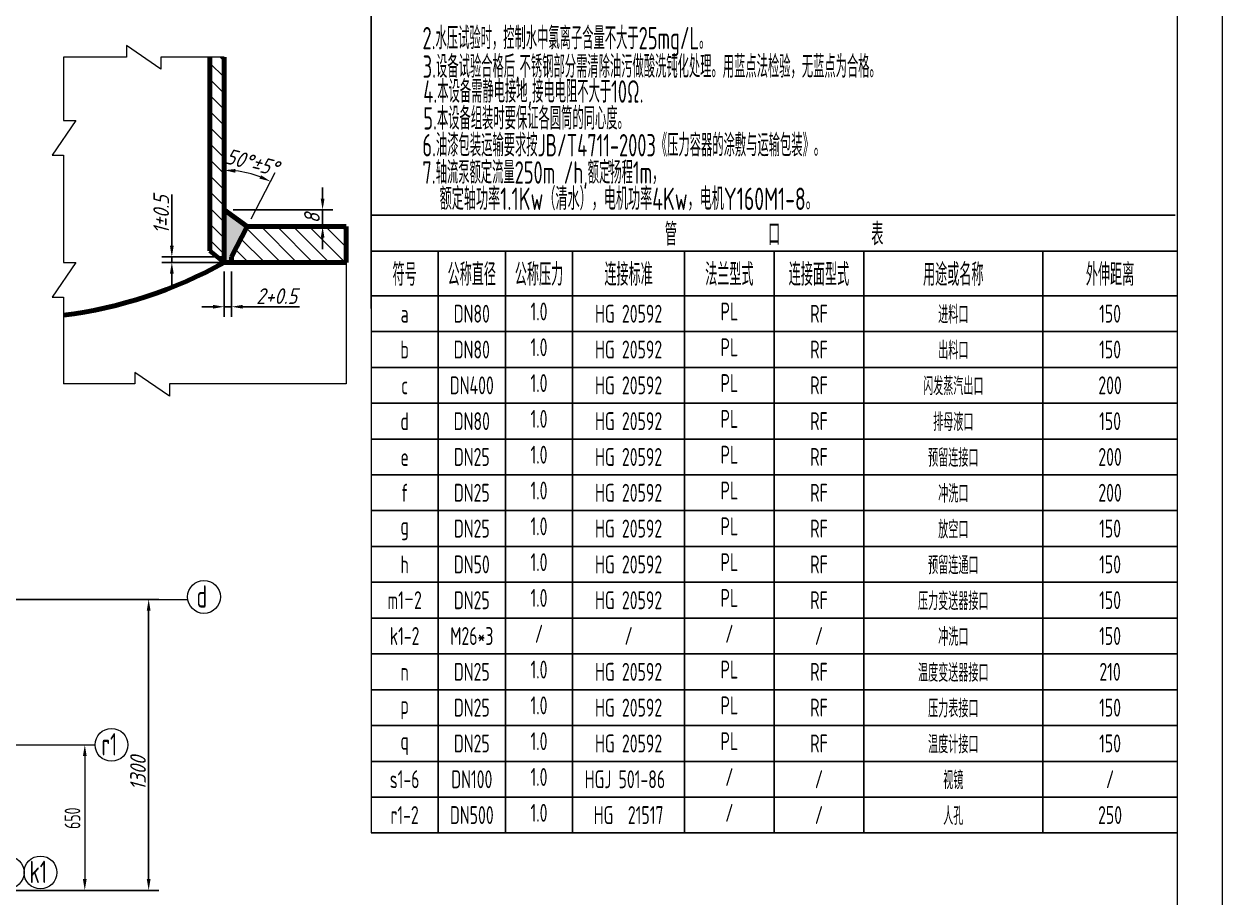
# Model space of a CAD drawing. Header units: millimetres. Extents: x -81840 to -69960, y -57447 to -40627.
# Drawn here: x -75309 to -69960, y -48061 to -44160 of the extents above; entities that cross this region are included whole.
import ezdxf
from ezdxf.enums import TextEntityAlignment as Align

# ---------------------------------------------------------------- set-up
doc = ezdxf.new("R2010")
doc.units = ezdxf.units.MM
doc.linetypes.add('ACAD_ISO02W100', pattern=[11, 8, -3])
for name, color, linetype, lineweight in [('标注', 7, 'Continuous', 18), ('粗实线', 4, 'Continuous', 70), ('细实线', 7, 'Continuous', 18), ('虚线', 2, 'ACAD_ISO02W100', 18)]:
    doc.layers.add(name, color=color, linetype=linetype, lineweight=lineweight)
doc.styles.add('GB', font='gbeitc.shx', dxfattribs={"bigfont": 'gbcbig.shx'})
doc.styles.add('HGCAD', font='gbenor.shx', dxfattribs={"width": 0.75, "bigfont": 'gbcbig.shx'})
doc.dimstyles.new('GB$0', dxfattribs={"dimscale": 20, "dimtxt": 3.5, "dimasz": 2.5, "dimexe": 2.25, "dimexo": 2, "dimtad": 1, "dimdec": 0, "dimtxsty": 'GB', "dimcen": 2.5, "dimadec": 0, "dimazin": 0, "dimtfac": 1, "dimtdec": 0, "dimtmove": 0, "dimatfit": 3, "dimfxl": 1.25, "dimarcsym": 0})
doc.dimstyles.new('GB$2', dxfattribs={"dimscale": 20, "dimtxt": 3.5, "dimasz": 2.5, "dimexe": 2.25, "dimexo": 2, "dimtad": 1, "dimdec": 0, "dimtxsty": 'GB', "dimcen": 2.5, "dimadec": 0, "dimazin": 0, "dimtfac": 1, "dimtdec": 0, "dimtmove": 0, "dimatfit": 3, "dimfxl": 1.25, "dimarcsym": 0})

# ---------------------------------------------------------------- blocks, each defined once
blk = doc.blocks.new('HGCAD#HGTFTK~A1Z~HGCAD图框')
at = {"layer": '细实线', "color": 7}
blk.add_lwpolyline([(10, -10), (-584, -10), (-584, 831), (10, 831)], close=True, dxfattribs=at)
at = {"layer": '细实线', "color": 2}
blk.add_lwpolyline([(0, 0), (-559, 0), (-559, 821), (0, 821)], close=True, dxfattribs=at)
blk = doc.blocks.new('HGCAD设计数据表-管口表-表头')
at = {"color": 7, "linetype": 'Continuous', "lineweight": -3}
for p, q in [((-180, 0), (-180, -18)), ((-180, -8), (0, -8)), ((-165, -8), (-165, -18)), ((-150, -8), (-150, -18)), ((-135, -8), (-135, -18)), ((-110, -8), (-110, -18)), ((-90, -8), (-90, -18)), ((-70, -8), (-70, -18)), ((-30, -8), (-30, -18)), ((-180, -18), (0, -18))]:
    blk.add_line(p, q, dxfattribs=at)
at = {"color": 7, "linetype": 'Continuous', "lineweight": -3, "style": 'HGCAD', "width": 0.75}
for s, p in [('管          口          表', (-90, -4)), ('符号', (-172.5, -13)), ('公称直径', (-157.5, -13)), ('公称压力', (-142.5, -13)), ('连接标准', (-122.5, -13)), ('法兰型式', (-100, -13)), ('连接面型式', (-80, -13)), ('用途或名称', (-50, -13)), ('外伸距离', (-15, -13))]:
    blk.add_text(s, height=5, dxfattribs=at).set_placement(p, align=Align.MIDDLE)
blk = doc.blocks.new('HGCAD设计数据表-管口表-内容')
at = {"color": 7, "linetype": 'Continuous', "lineweight": -3}
for p, q in [((-165, 0), (-165, -8)), ((-150, 0), (-150, -8)), ((-135, 0), (-135, -8)), ((-110, 0), (-110, -8)), ((-90, 0), (-90, -8)), ((-70, 0), (-70, -8)), ((-30, 0), (-30, -8)), ((-180, -8), (0, -8))]:
    blk.add_line(p, q, dxfattribs=at)
at = {"layer": '细实线', "color": 4}
blk.add_line((-180, 0), (-180, -8), dxfattribs=at)
at = {"color": 7, "linetype": 'Continuous', "lineweight": -3, "style": 'HGCAD', "width": 0.75, "flags": 8}
for tag, p in [('NO', (-172.5, -4)), ('PARTNO', (-157.5, -4)), ('PARTNAME', (-142.5, -3.5)), ('NUM', (-122.5, -4)), ('MATERIAL', (-100, -3.5)), ('ONE', (-80, -4)), ('ALL', (-50, -4)), ('NOTICE', (-15, -4))]:
    blk.add_attdef(tag, text='', height=4, dxfattribs=at).set_placement(p, align=Align.MIDDLE)
blk = doc.blocks.new('*D11')
at = {"layer": 'Defpoints', "color": 0, "ltscale": 20}
for p in [(-76103.3, -46731.4), (-76327.1, -48031.4), (-74752.6, -48031.4)]:
    blk.add_point(p, dxfattribs=at)
at = {"layer": '标注', "color": 0, "lineweight": -2, "ltscale": 20}
for p, q in [((-76063.3, -46731.4), (-74707.6, -46731.4)), ((-74752.6, -46781.4), (-74752.6, -47981.4)), ((-76287.1, -48031.4), (-74707.6, -48031.4))]:
    blk.add_line(p, q, dxfattribs=at)
at = {"layer": '标注', "color": 0, "ltscale": 20}
for points in [[(-74760.9, -46781.4), (-74744.2, -46781.4), (-74752.6, -46731.4)], [(-74760.9, -47981.4), (-74744.2, -47981.4), (-74752.6, -48031.4)]]:
    blk.add_solid(points, dxfattribs=at)
at = {"layer": '标注', "color": 0, "ltscale": 20, "insert": (-74800.1, -47508.2), "char_height": 70, "attachment_point": 5, "rotation": 90, "style": 'GB'}
blk.add_mtext('1300', dxfattribs=at)
blk = doc.blocks.new('*D38')
at = {"layer": 'Defpoints', "color": 0, "ltscale": 20}
for p in [(-76042, -47381.4), (-75555.5, -48031.4), (-75037.8, -48031.4)]:
    blk.add_point(p, dxfattribs=at)
at = {"layer": '标注', "color": 0, "ltscale": 20}
for p, q in [((-76022, -47381.4), (-75017.8, -47381.4)), ((-75037.8, -47431.4), (-75037.8, -47981.4)), ((-75535.5, -48031.4), (-75017.8, -48031.4))]:
    blk.add_line(p, q, dxfattribs=at)
for points in [[(-75046.1, -47431.4), (-75029.5, -47431.4), (-75037.8, -47381.4)], [(-75046.1, -47981.4), (-75029.5, -47981.4), (-75037.8, -48031.4)]]:
    blk.add_solid(points, dxfattribs=at)
at = {"layer": '标注', "color": 0, "ltscale": 20, "insert": (-75092.8, -47709.2), "char_height": 70, "attachment_point": 5, "rotation": 90, "style": 'HGCAD'}
blk.add_mtext('650', dxfattribs=at)
blk = doc.blocks.new('*D92')
at = {"layer": 'Defpoints', "color": 0}
for p in [(-74415.1, -44991.2), (-74312.7, -45066), (-73975.9, -45066)]:
    blk.add_point(p, dxfattribs=at)
at = {"layer": '标注', "color": 0, "lineweight": -2}
for p, q in [((-73975.9, -44941.2), (-73975.9, -44891.2)), ((-74375.1, -44991.2), (-73930.9, -44991.2)), ((-73975.9, -44991.2), (-73975.9, -45066)), ((-74272.7, -45066), (-73930.9, -45066)), ((-73975.9, -45116), (-73975.9, -45166))]:
    blk.add_line(p, q, dxfattribs=at)
at = {"layer": '标注', "color": 0}
for points in [[(-73984.2, -44941.2), (-73967.5, -44941.2), (-73975.9, -44991.2)], [(-73984.2, -45116), (-73967.5, -45116), (-73975.9, -45066)]]:
    blk.add_solid(points, dxfattribs=at)
at = {"layer": '标注', "color": 0, "insert": (-74023.4, -45028.6), "char_height": 70, "attachment_point": 5, "rotation": 90, "style": 'GB'}
blk.add_mtext('8', dxfattribs=at)
blk = doc.blocks.new('*D93')
at = {"layer": 'Defpoints', "color": 0}
for p in [(-74415.1, -45226), (-74382.3, -45226), (-74382.3, -45424)]:
    blk.add_point(p, dxfattribs=at)
at = {"layer": '标注', "color": 0, "lineweight": -2}
for p, q in [((-74415.1, -45266), (-74415.1, -45469)), ((-74382.3, -45266), (-74382.3, -45469)), ((-74465.1, -45424), (-74515.1, -45424)), ((-74415.1, -45424), (-74382.3, -45424)), ((-74332.3, -45424), (-74079.4, -45424))]:
    blk.add_line(p, q, dxfattribs=at)
at = {"layer": '标注', "color": 0}
for points in [[(-74465.1, -45415.7), (-74465.1, -45432.3), (-74415.1, -45424)], [(-74332.3, -45415.7), (-74332.3, -45432.3), (-74382.3, -45424)]]:
    blk.add_solid(points, dxfattribs=at)
at = {"layer": '标注', "color": 0, "insert": (-74180.9, -45376.5), "char_height": 70, "attachment_point": 5, "style": 'GB'}
blk.add_mtext('2+0.5', dxfattribs=at)
blk = doc.blocks.new('*D94')
at = {"layer": 'Defpoints', "color": 0}
for p in [(-74649.1, -45201.3), (-74382.3, -45201.3), (-74382.3, -45226)]:
    blk.add_point(p, dxfattribs=at)
at = {"layer": '标注', "color": 0, "lineweight": -2}
for p, q in [((-74649.1, -45151.3), (-74649.1, -44923.2)), ((-74422.3, -45201.3), (-74694.1, -45201.3)), ((-74649.1, -45226), (-74649.1, -45201.3)), ((-74422.3, -45226), (-74694.1, -45226)), ((-74649.1, -45276), (-74649.1, -45326))]:
    blk.add_line(p, q, dxfattribs=at)
at = {"layer": '标注', "color": 0}
for points in [[(-74657.4, -45151.3), (-74640.8, -45151.3), (-74649.1, -45201.3)], [(-74657.4, -45276), (-74640.8, -45276), (-74649.1, -45226)]]:
    blk.add_solid(points, dxfattribs=at)
at = {"layer": '标注', "color": 0, "insert": (-74696.6, -45012.2), "char_height": 70, "attachment_point": 5, "rotation": 90, "style": 'GB'}
blk.add_mtext('1%%p0.5', dxfattribs=at)
blk = doc.blocks.new('*D95')
at = {"layer": 'Defpoints', "color": 0}
for p in [(-74415.1, -44309), (-74343.9, -44819.8), (-74312.7, -45066), (-74382.3, -45201.3), (-74415.1, -45226)]:
    blk.add_point(p, dxfattribs=at)
at = {"layer": '标注', "color": 0}
blk.add_line((-74294.4, -45030.5), (-74188.1, -44824.1), dxfattribs=at)
blk.add_arc((-74415.1, -45264.9), 450.8, 69.1199, 83.6415, dxfattribs=at)
for points in [[(-74365.6, -44825.2), (-74364.7, -44808.6), (-74415.1, -44814.1)], [(-74251, -44836.1), (-74257.8, -44851.3), (-74208.7, -44864.1)]]:
    blk.add_solid(points, dxfattribs=at)
at = {"layer": '标注', "color": 0, "insert": (-74291.3, -44778.2), "char_height": 70, "attachment_point": 5, "rotation": 345.7297, "style": 'GB'}
blk.add_mtext('50%%d%%p5%%D', dxfattribs=at)

msp = doc.modelspace()

# ---------------------------------------------------------------- hatches: boundary and pattern name
at = {"layer": '标注'}
h = msp.add_hatch(dxfattribs=at)
h.set_pattern_fill('ANSI31', color=256, scale=16, angle=90, style=0)
h.set_pattern_definition([(135, (-71521.283, -40108.607), (-35.92102, -35.92102), [])])
h.paths.add_polyline_path([(-73871.06, -45066.03), (-74312.7, -45066.03), (-74382.33, -45201.29), (-74382.33, -45226.03), (-73871.06, -45226.03)])
h.paths.add_polyline_path([(-74415.06, -44309.04), (-74479.06, -44309.04), (-74479.06, -45173.62), (-74415.06, -45226.03)])
msp.add_hatch(color=256, dxfattribs=at).paths.add_polyline_path([(-74312.7, -45066.03), (-74415.06, -44991.21), (-74415.06, -45226.03), (-74382.33, -45226.03), (-74382.33, -45201.29)])

# ---------------------------------------------------------------- linework, layer by layer
for p, q in [((-74697.72, -44363.17), (-74852.27, -44257.36)), ((-74852.27, -44257.36), (-74852.27, -44309.04)), ((-74852.27, -44309.04), (-75132.5, -44309.04)), ((-75132.5, -44309.04), (-75132.5, -44591.7)), ((-74415.06, -44309.04), (-74697.72, -44309.04)), ((-74697.72, -44309.04), (-74697.72, -44363.17)), ((-75078.37, -44591.7), (-75184.18, -44746.25)), ((-75132.5, -44591.7), (-75078.37, -44591.7)), ((-75184.18, -44746.25), (-75132.5, -44746.25)), ((-75132.5, -44746.25), (-75132.5, -45026.47)), ((-75132.5, -45026.47), (-75132.5, -45226.62)), ((-75078.37, -45226.62), (-75184.18, -45381.16)), ((-75132.5, -45226.62), (-75078.37, -45226.62)), ((-73871.06, -45226.03), (-73871.06, -45769.06)), ((-75184.18, -45381.16), (-75132.5, -45381.16)), ((-75132.5, -45381.16), (-75132.5, -45769.06)), ((-74659.17, -45823.19), (-74813.71, -45717.38)), ((-74813.71, -45717.38), (-74813.71, -45769.06)), ((-74813.71, -45769.06), (-75132.5, -45769.06)), ((-74189.81, -45769.06), (-74659.17, -45769.06)), ((-74659.17, -45769.06), (-74659.17, -45823.19)), ((-73871.06, -45769.06), (-74189.81, -45769.06))]:
    msp.add_line(p, q, dxfattribs=at)
at = {"layer": '标注', "ltscale": 20}
for p, q in [((-75254.05, -46731.43), (-74578.21, -46731.43)), ((-75017.82, -47381.43), (-74991.92, -47381.43))]:
    msp.add_line(p, q, dxfattribs=at)
for centre in [(-74505.64, -46720.53), (-74918.53, -47381.43), (-75382.62, -47951.43), (-75235.84, -47951.43)]:
    msp.add_circle(centre, 73.39, dxfattribs=at)
at = {"layer": '粗实线', "lineweight": -3}
for p, q in [((-73759.58, -44026.53), (-73759.58, -45431.53)), ((-73759.58, -45015.04), (-70169.58, -45015.04))]:
    msp.add_line(p, q, dxfattribs=at)
at = {"layer": '粗实线'}
for p, q in [((-74479.06, -44309.04), (-74479.06, -45173.62)), ((-74415.06, -44309.04), (-74415.06, -45226.03)), ((-74312.7, -45066.03), (-74415.06, -44991.21)), ((-74382.33, -45201.29), (-74312.7, -45066.03)), ((-74312.7, -45066.03), (-73871.06, -45066.03)), ((-73871.06, -45066.03), (-73871.06, -45226.03)), ((-74479.06, -45173.62), (-74415.06, -45226.03)), ((-74382.33, -45201.29), (-74382.33, -45226.03)), ((-74415.06, -45226.03), (-73871.06, -45226.03))]:
    msp.add_line(p, q, dxfattribs=at)
msp.add_arc((-75388.44, -43476.28), 2002.28, 277.34397, 299.08692, dxfattribs=at)

# ---------------------------------------------------------------- block references
at = {"layer": '标注', "ltscale": 12, "xscale": 20, "yscale": 20, "zscale": 19.99999999999968}
msp.add_blockref('HGCAD设计数据表-管口表-表头', (-70159.58, -45015.04), dxfattribs=at)
at = {"layer": '标注', "ltscale": 12}
ref = msp.add_blockref('HGCAD设计数据表-管口表-内容', (-70159.58, -45375.04), dxfattribs=dict(at, xscale=20, yscale=20, zscale=19.99999999999968))
ref.add_attrib('ALL', '进料口', dxfattribs={"layer": '0', "color": 7, "linetype": 'Continuous', "lineweight": 0, "height": 80, "style": 'HGCAD', "width": 0.75, "flags": 8}).set_placement((-71159.58, -45455.04), align=Align.MIDDLE)
ref.add_attrib('ONE', 'RF', dxfattribs={"layer": '0', "color": 7, "linetype": 'Continuous', "lineweight": 0, "height": 80, "style": 'HGCAD', "width": 0.75, "flags": 8}).set_placement((-71759.58, -45455.04), align=Align.MIDDLE)
ref.add_attrib('MATERIAL', 'PL', dxfattribs={"layer": '0', "color": 7, "linetype": 'Continuous', "lineweight": 0, "height": 80, "style": 'HGCAD', "width": 0.75, "flags": 8}).set_placement((-72159.58, -45445.04), align=Align.MIDDLE)
ref.add_attrib('NUM', 'HG 20592', dxfattribs={"layer": '0', "color": 7, "linetype": 'Continuous', "lineweight": 0, "height": 80, "style": 'HGCAD', "width": 0.75, "flags": 8}).set_placement((-72609.58, -45455.04), align=Align.MIDDLE)
ref.add_attrib('PARTNAME', '1.0', dxfattribs={"layer": '0', "color": 7, "linetype": 'Continuous', "lineweight": 0, "height": 80, "style": 'HGCAD', "width": 0.75, "flags": 8}).set_placement((-73009.58, -45445.04), align=Align.MIDDLE)
ref.add_attrib('PARTNO', 'DN80', dxfattribs={"layer": '0', "color": 7, "linetype": 'Continuous', "lineweight": 0, "height": 80, "style": 'HGCAD', "width": 0.75, "flags": 8}).set_placement((-73309.58, -45455.04), align=Align.MIDDLE)
ref.add_attrib('NO', 'a', dxfattribs={"layer": '0', "color": 7, "linetype": 'Continuous', "lineweight": 0, "height": 80, "style": 'HGCAD', "width": 0.75, "flags": 8}).set_placement((-73609.58, -45455.04), align=Align.MIDDLE)
ref.add_attrib('NOTICE', '150', dxfattribs={"layer": '0', "color": 7, "linetype": 'Continuous', "lineweight": 0, "height": 80, "style": 'HGCAD', "width": 0.75, "flags": 8}).set_placement((-70459.58, -45455.04), align=Align.MIDDLE)
ref = msp.add_blockref('HGCAD设计数据表-管口表-内容', (-70159.58, -45535.04), dxfattribs=dict(at, xscale=20, yscale=20, zscale=19.99999999999968))
ref.add_attrib('ALL', '出料口', dxfattribs={"layer": '0', "color": 7, "linetype": 'Continuous', "lineweight": 0, "height": 80, "style": 'HGCAD', "width": 0.75, "flags": 8}).set_placement((-71159.58, -45615.04), align=Align.MIDDLE)
ref.add_attrib('ONE', 'RF', dxfattribs={"layer": '0', "color": 7, "linetype": 'Continuous', "lineweight": 0, "height": 80, "style": 'HGCAD', "width": 0.75, "flags": 8}).set_placement((-71759.58, -45615.04), align=Align.MIDDLE)
ref.add_attrib('MATERIAL', 'PL', dxfattribs={"layer": '0', "color": 7, "linetype": 'Continuous', "lineweight": 0, "height": 80, "style": 'HGCAD', "width": 0.75, "flags": 8}).set_placement((-72159.58, -45605.04), align=Align.MIDDLE)
ref.add_attrib('NUM', 'HG 20592', dxfattribs={"layer": '0', "color": 7, "linetype": 'Continuous', "lineweight": 0, "height": 80, "style": 'HGCAD', "width": 0.75, "flags": 8}).set_placement((-72609.58, -45615.04), align=Align.MIDDLE)
ref.add_attrib('PARTNAME', '1.0', dxfattribs={"layer": '0', "color": 7, "linetype": 'Continuous', "lineweight": 0, "height": 80, "style": 'HGCAD', "width": 0.75, "flags": 8}).set_placement((-73009.58, -45605.04), align=Align.MIDDLE)
ref.add_attrib('PARTNO', 'DN80', dxfattribs={"layer": '0', "color": 7, "linetype": 'Continuous', "lineweight": 0, "height": 80, "style": 'HGCAD', "width": 0.75, "flags": 8}).set_placement((-73309.58, -45615.04), align=Align.MIDDLE)
ref.add_attrib('NO', 'b', dxfattribs={"layer": '0', "color": 7, "linetype": 'Continuous', "lineweight": 0, "height": 80, "style": 'HGCAD', "width": 0.75, "flags": 8}).set_placement((-73609.58, -45615.04), align=Align.MIDDLE)
ref.add_attrib('NOTICE', '150', dxfattribs={"layer": '0', "color": 7, "linetype": 'Continuous', "lineweight": 0, "height": 80, "style": 'HGCAD', "width": 0.75, "flags": 8}).set_placement((-70459.58, -45615.04), align=Align.MIDDLE)
ref = msp.add_blockref('HGCAD设计数据表-管口表-内容', (-70159.58, -45695.04), dxfattribs=dict(at, xscale=20, yscale=20, zscale=19.99999999999968))
ref.add_attrib('ALL', '闪发蒸汽出口', dxfattribs={"layer": '0', "color": 7, "linetype": 'Continuous', "lineweight": 0, "height": 80, "style": 'HGCAD', "width": 0.75, "flags": 8}).set_placement((-71159.58, -45775.04), align=Align.MIDDLE)
ref.add_attrib('ONE', 'RF', dxfattribs={"layer": '0', "color": 7, "linetype": 'Continuous', "lineweight": 0, "height": 80, "style": 'HGCAD', "width": 0.75, "flags": 8}).set_placement((-71759.58, -45775.04), align=Align.MIDDLE)
ref.add_attrib('MATERIAL', 'PL', dxfattribs={"layer": '0', "color": 7, "linetype": 'Continuous', "lineweight": 0, "height": 80, "style": 'HGCAD', "width": 0.75, "flags": 8}).set_placement((-72159.58, -45765.04), align=Align.MIDDLE)
ref.add_attrib('NUM', 'HG 20592', dxfattribs={"layer": '0', "color": 7, "linetype": 'Continuous', "lineweight": 0, "height": 80, "style": 'HGCAD', "width": 0.75, "flags": 8}).set_placement((-72609.58, -45775.04), align=Align.MIDDLE)
ref.add_attrib('PARTNAME', '1.0', dxfattribs={"layer": '0', "color": 7, "linetype": 'Continuous', "lineweight": 0, "height": 80, "style": 'HGCAD', "width": 0.75, "flags": 8}).set_placement((-73009.58, -45765.04), align=Align.MIDDLE)
ref.add_attrib('PARTNO', 'DN400', dxfattribs={"layer": '0', "color": 7, "linetype": 'Continuous', "lineweight": 0, "height": 80, "style": 'HGCAD', "width": 0.75, "flags": 8}).set_placement((-73309.58, -45775.04), align=Align.MIDDLE)
ref.add_attrib('NO', 'c', dxfattribs={"layer": '0', "color": 7, "linetype": 'Continuous', "lineweight": 0, "height": 80, "style": 'HGCAD', "width": 0.75, "flags": 8}).set_placement((-73609.58, -45775.04), align=Align.MIDDLE)
ref.add_attrib('NOTICE', '200', dxfattribs={"layer": '0', "color": 7, "linetype": 'Continuous', "lineweight": 0, "height": 80, "style": 'HGCAD', "width": 0.75, "flags": 8}).set_placement((-70459.58, -45775.04), align=Align.MIDDLE)
ref = msp.add_blockref('HGCAD设计数据表-管口表-内容', (-70159.58, -45855.04), dxfattribs=dict(at, xscale=20, yscale=20, zscale=19.99999999999968))
ref.add_attrib('ALL', '排母液口', dxfattribs={"layer": '0', "color": 7, "linetype": 'Continuous', "lineweight": 0, "height": 80, "style": 'HGCAD', "width": 0.75, "flags": 8}).set_placement((-71159.58, -45935.04), align=Align.MIDDLE)
ref.add_attrib('ONE', 'RF', dxfattribs={"layer": '0', "color": 7, "linetype": 'Continuous', "lineweight": 0, "height": 80, "style": 'HGCAD', "width": 0.75, "flags": 8}).set_placement((-71759.58, -45935.04), align=Align.MIDDLE)
ref.add_attrib('MATERIAL', 'PL', dxfattribs={"layer": '0', "color": 7, "linetype": 'Continuous', "lineweight": 0, "height": 80, "style": 'HGCAD', "width": 0.75, "flags": 8}).set_placement((-72159.58, -45925.04), align=Align.MIDDLE)
ref.add_attrib('NUM', 'HG 20592', dxfattribs={"layer": '0', "color": 7, "linetype": 'Continuous', "lineweight": 0, "height": 80, "style": 'HGCAD', "width": 0.75, "flags": 8}).set_placement((-72609.58, -45935.04), align=Align.MIDDLE)
ref.add_attrib('PARTNAME', '1.0', dxfattribs={"layer": '0', "color": 7, "linetype": 'Continuous', "lineweight": 0, "height": 80, "style": 'HGCAD', "width": 0.75, "flags": 8}).set_placement((-73009.58, -45925.04), align=Align.MIDDLE)
ref.add_attrib('PARTNO', 'DN80', dxfattribs={"layer": '0', "color": 7, "linetype": 'Continuous', "lineweight": 0, "height": 80, "style": 'HGCAD', "width": 0.75, "flags": 8}).set_placement((-73309.58, -45935.04), align=Align.MIDDLE)
ref.add_attrib('NO', 'd', dxfattribs={"layer": '0', "color": 7, "linetype": 'Continuous', "lineweight": 0, "height": 80, "style": 'HGCAD', "width": 0.75, "flags": 8}).set_placement((-73609.58, -45935.04), align=Align.MIDDLE)
ref.add_attrib('NOTICE', '150', dxfattribs={"layer": '0', "color": 7, "linetype": 'Continuous', "lineweight": 0, "height": 80, "style": 'HGCAD', "width": 0.75, "flags": 8}).set_placement((-70459.58, -45935.04), align=Align.MIDDLE)
ref = msp.add_blockref('HGCAD设计数据表-管口表-内容', (-70159.58, -46015.04), dxfattribs=dict(at, xscale=20, yscale=20, zscale=19.99999999999968))
ref.add_attrib('ALL', '预留连接口', dxfattribs={"layer": '0', "color": 7, "linetype": 'Continuous', "lineweight": 0, "height": 80, "style": 'HGCAD', "width": 0.75, "flags": 8}).set_placement((-71159.58, -46095.04), align=Align.MIDDLE)
ref.add_attrib('ONE', 'RF', dxfattribs={"layer": '0', "color": 7, "linetype": 'Continuous', "lineweight": 0, "height": 80, "style": 'HGCAD', "width": 0.75, "flags": 8}).set_placement((-71759.58, -46095.04), align=Align.MIDDLE)
ref.add_attrib('MATERIAL', 'PL', dxfattribs={"layer": '0', "color": 7, "linetype": 'Continuous', "lineweight": 0, "height": 80, "style": 'HGCAD', "width": 0.75, "flags": 8}).set_placement((-72159.58, -46085.04), align=Align.MIDDLE)
ref.add_attrib('NUM', 'HG 20592', dxfattribs={"layer": '0', "color": 7, "linetype": 'Continuous', "lineweight": 0, "height": 80, "style": 'HGCAD', "width": 0.75, "flags": 8}).set_placement((-72609.58, -46095.04), align=Align.MIDDLE)
ref.add_attrib('PARTNAME', '1.0', dxfattribs={"layer": '0', "color": 7, "linetype": 'Continuous', "lineweight": 0, "height": 80, "style": 'HGCAD', "width": 0.75, "flags": 8}).set_placement((-73009.58, -46085.04), align=Align.MIDDLE)
ref.add_attrib('PARTNO', 'DN25', dxfattribs={"layer": '0', "color": 7, "linetype": 'Continuous', "lineweight": 0, "height": 80, "style": 'HGCAD', "width": 0.75, "flags": 8}).set_placement((-73309.58, -46095.04), align=Align.MIDDLE)
ref.add_attrib('NO', 'e', dxfattribs={"layer": '0', "color": 7, "linetype": 'Continuous', "lineweight": 0, "height": 80, "style": 'HGCAD', "width": 0.75, "flags": 8}).set_placement((-73609.58, -46095.04), align=Align.MIDDLE)
ref.add_attrib('NOTICE', '200', dxfattribs={"layer": '0', "color": 7, "linetype": 'Continuous', "lineweight": 0, "height": 80, "style": 'HGCAD', "width": 0.75, "flags": 8}).set_placement((-70459.58, -46095.04), align=Align.MIDDLE)
ref = msp.add_blockref('HGCAD设计数据表-管口表-内容', (-70159.58, -46175.04), dxfattribs=dict(at, xscale=20, yscale=20, zscale=19.99999999999968))
ref.add_attrib('ALL', '冲洗口', dxfattribs={"layer": '0', "color": 7, "linetype": 'Continuous', "lineweight": 0, "height": 80, "style": 'HGCAD', "width": 0.75, "flags": 8}).set_placement((-71159.58, -46255.04), align=Align.MIDDLE)
ref.add_attrib('ONE', 'RF', dxfattribs={"layer": '0', "color": 7, "linetype": 'Continuous', "lineweight": 0, "height": 80, "style": 'HGCAD', "width": 0.75, "flags": 8}).set_placement((-71759.58, -46255.04), align=Align.MIDDLE)
ref.add_attrib('MATERIAL', 'PL', dxfattribs={"layer": '0', "color": 7, "linetype": 'Continuous', "lineweight": 0, "height": 80, "style": 'HGCAD', "width": 0.75, "flags": 8}).set_placement((-72159.58, -46245.04), align=Align.MIDDLE)
ref.add_attrib('NUM', 'HG 20592', dxfattribs={"layer": '0', "color": 7, "linetype": 'Continuous', "lineweight": 0, "height": 80, "style": 'HGCAD', "width": 0.75, "flags": 8}).set_placement((-72609.58, -46255.04), align=Align.MIDDLE)
ref.add_attrib('PARTNAME', '1.0', dxfattribs={"layer": '0', "color": 7, "linetype": 'Continuous', "lineweight": 0, "height": 80, "style": 'HGCAD', "width": 0.75, "flags": 8}).set_placement((-73009.58, -46245.04), align=Align.MIDDLE)
ref.add_attrib('PARTNO', 'DN25', dxfattribs={"layer": '0', "color": 7, "linetype": 'Continuous', "lineweight": 0, "height": 80, "style": 'HGCAD', "width": 0.75, "flags": 8}).set_placement((-73309.58, -46255.04), align=Align.MIDDLE)
ref.add_attrib('NO', 'f', dxfattribs={"layer": '0', "color": 7, "linetype": 'Continuous', "lineweight": 0, "height": 80, "style": 'HGCAD', "width": 0.75, "flags": 8}).set_placement((-73609.58, -46255.04), align=Align.MIDDLE)
ref.add_attrib('NOTICE', '200', dxfattribs={"layer": '0', "color": 7, "linetype": 'Continuous', "lineweight": 0, "height": 80, "style": 'HGCAD', "width": 0.75, "flags": 8}).set_placement((-70459.58, -46255.04), align=Align.MIDDLE)
ref = msp.add_blockref('HGCAD设计数据表-管口表-内容', (-70159.58, -46335.04), dxfattribs=dict(at, xscale=20, yscale=20, zscale=19.99999999999968))
ref.add_attrib('ALL', '放空口', dxfattribs={"layer": '0', "color": 7, "linetype": 'Continuous', "lineweight": 0, "height": 80, "style": 'HGCAD', "width": 0.75, "flags": 8}).set_placement((-71159.58, -46415.04), align=Align.MIDDLE)
ref.add_attrib('ONE', 'RF', dxfattribs={"layer": '0', "color": 7, "linetype": 'Continuous', "lineweight": 0, "height": 80, "style": 'HGCAD', "width": 0.75, "flags": 8}).set_placement((-71759.58, -46415.04), align=Align.MIDDLE)
ref.add_attrib('MATERIAL', 'PL', dxfattribs={"layer": '0', "color": 7, "linetype": 'Continuous', "lineweight": 0, "height": 80, "style": 'HGCAD', "width": 0.75, "flags": 8}).set_placement((-72159.58, -46405.04), align=Align.MIDDLE)
ref.add_attrib('NUM', 'HG 20592', dxfattribs={"layer": '0', "color": 7, "linetype": 'Continuous', "lineweight": 0, "height": 80, "style": 'HGCAD', "width": 0.75, "flags": 8}).set_placement((-72609.58, -46415.04), align=Align.MIDDLE)
ref.add_attrib('PARTNAME', '1.0', dxfattribs={"layer": '0', "color": 7, "linetype": 'Continuous', "lineweight": 0, "height": 80, "style": 'HGCAD', "width": 0.75, "flags": 8}).set_placement((-73009.58, -46405.04), align=Align.MIDDLE)
ref.add_attrib('PARTNO', 'DN25', dxfattribs={"layer": '0', "color": 7, "linetype": 'Continuous', "lineweight": 0, "height": 80, "style": 'HGCAD', "width": 0.75, "flags": 8}).set_placement((-73309.58, -46415.04), align=Align.MIDDLE)
ref.add_attrib('NO', 'g', dxfattribs={"layer": '0', "color": 7, "linetype": 'Continuous', "lineweight": 0, "height": 80, "style": 'HGCAD', "width": 0.75, "flags": 8}).set_placement((-73609.58, -46415.04), align=Align.MIDDLE)
ref.add_attrib('NOTICE', '150', dxfattribs={"layer": '0', "color": 7, "linetype": 'Continuous', "lineweight": 0, "height": 80, "style": 'HGCAD', "width": 0.75, "flags": 8}).set_placement((-70459.58, -46415.04), align=Align.MIDDLE)
ref = msp.add_blockref('HGCAD设计数据表-管口表-内容', (-70159.58, -46495.04), dxfattribs=dict(at, xscale=20, yscale=20, zscale=19.99999999999968))
ref.add_attrib('ALL', '预留连通口', dxfattribs={"layer": '0', "color": 7, "linetype": 'Continuous', "lineweight": 0, "height": 80, "style": 'HGCAD', "width": 0.75, "flags": 8}).set_placement((-71159.58, -46575.04), align=Align.MIDDLE)
ref.add_attrib('ONE', 'RF', dxfattribs={"layer": '0', "color": 7, "linetype": 'Continuous', "lineweight": 0, "height": 80, "style": 'HGCAD', "width": 0.75, "flags": 8}).set_placement((-71759.58, -46575.04), align=Align.MIDDLE)
ref.add_attrib('MATERIAL', 'PL', dxfattribs={"layer": '0', "color": 7, "linetype": 'Continuous', "lineweight": 0, "height": 80, "style": 'HGCAD', "width": 0.75, "flags": 8}).set_placement((-72159.58, -46565.04), align=Align.MIDDLE)
ref.add_attrib('NUM', 'HG 20592', dxfattribs={"layer": '0', "color": 7, "linetype": 'Continuous', "lineweight": 0, "height": 80, "style": 'HGCAD', "width": 0.75, "flags": 8}).set_placement((-72609.58, -46575.04), align=Align.MIDDLE)
ref.add_attrib('PARTNAME', '1.0', dxfattribs={"layer": '0', "color": 7, "linetype": 'Continuous', "lineweight": 0, "height": 80, "style": 'HGCAD', "width": 0.75, "flags": 8}).set_placement((-73009.58, -46565.04), align=Align.MIDDLE)
ref.add_attrib('PARTNO', 'DN50', dxfattribs={"layer": '0', "color": 7, "linetype": 'Continuous', "lineweight": 0, "height": 80, "style": 'HGCAD', "width": 0.75, "flags": 8}).set_placement((-73309.58, -46575.04), align=Align.MIDDLE)
ref.add_attrib('NO', 'h', dxfattribs={"layer": '0', "color": 7, "linetype": 'Continuous', "lineweight": 0, "height": 80, "style": 'HGCAD', "width": 0.75, "flags": 8}).set_placement((-73609.58, -46575.04), align=Align.MIDDLE)
ref.add_attrib('NOTICE', '150', dxfattribs={"layer": '0', "color": 7, "linetype": 'Continuous', "lineweight": 0, "height": 80, "style": 'HGCAD', "width": 0.75, "flags": 8}).set_placement((-70459.58, -46575.04), align=Align.MIDDLE)
ref = msp.add_blockref('HGCAD设计数据表-管口表-内容', (-70159.58, -46655.04), dxfattribs=dict(at, xscale=20, yscale=20, zscale=19.99999999999968))
ref.add_attrib('ALL', '压力变送器接口', dxfattribs={"layer": '0', "color": 7, "linetype": 'Continuous', "lineweight": 0, "height": 80, "style": 'HGCAD', "width": 0.75, "flags": 8}).set_placement((-71159.58, -46735.04), align=Align.MIDDLE)
ref.add_attrib('ONE', 'RF', dxfattribs={"layer": '0', "color": 7, "linetype": 'Continuous', "lineweight": 0, "height": 80, "style": 'HGCAD', "width": 0.75, "flags": 8}).set_placement((-71759.58, -46735.04), align=Align.MIDDLE)
ref.add_attrib('MATERIAL', 'PL', dxfattribs={"layer": '0', "color": 7, "linetype": 'Continuous', "lineweight": 0, "height": 80, "style": 'HGCAD', "width": 0.75, "flags": 8}).set_placement((-72159.58, -46725.04), align=Align.MIDDLE)
ref.add_attrib('NUM', 'HG 20592', dxfattribs={"layer": '0', "color": 7, "linetype": 'Continuous', "lineweight": 0, "height": 80, "style": 'HGCAD', "width": 0.75, "flags": 8}).set_placement((-72609.58, -46735.04), align=Align.MIDDLE)
ref.add_attrib('PARTNAME', '1.0', dxfattribs={"layer": '0', "color": 7, "linetype": 'Continuous', "lineweight": 0, "height": 80, "style": 'HGCAD', "width": 0.75, "flags": 8}).set_placement((-73009.58, -46725.04), align=Align.MIDDLE)
ref.add_attrib('PARTNO', 'DN25', dxfattribs={"layer": '0', "color": 7, "linetype": 'Continuous', "lineweight": 0, "height": 80, "style": 'HGCAD', "width": 0.75, "flags": 8}).set_placement((-73309.58, -46735.04), align=Align.MIDDLE)
ref.add_attrib('NO', 'm1－2', dxfattribs={"layer": '0', "color": 7, "linetype": 'Continuous', "lineweight": 0, "height": 80, "style": 'HGCAD', "width": 0.75, "flags": 8}).set_placement((-73609.58, -46735.04), align=Align.MIDDLE)
ref.add_attrib('NOTICE', '150', dxfattribs={"layer": '0', "color": 7, "linetype": 'Continuous', "lineweight": 0, "height": 80, "style": 'HGCAD', "width": 0.75, "flags": 8}).set_placement((-70459.58, -46735.04), align=Align.MIDDLE)
ref = msp.add_blockref('HGCAD设计数据表-管口表-内容', (-70159.58, -46815.04), dxfattribs=dict(at, xscale=20, yscale=20, zscale=19.99999999999968))
ref.add_attrib('ALL', '冲洗口', dxfattribs={"layer": '0', "color": 7, "linetype": 'Continuous', "lineweight": 0, "height": 80, "style": 'HGCAD', "width": 0.75, "flags": 8}).set_placement((-71159.58, -46895.04), align=Align.MIDDLE)
ref.add_attrib('ONE', '/', dxfattribs={"layer": '0', "color": 7, "linetype": 'Continuous', "lineweight": 0, "height": 80, "style": 'HGCAD', "width": 0.75, "flags": 8}).set_placement((-71759.58, -46895.04), align=Align.MIDDLE)
ref.add_attrib('MATERIAL', '/', dxfattribs={"layer": '0', "color": 7, "linetype": 'Continuous', "lineweight": 0, "height": 80, "style": 'HGCAD', "width": 0.75, "flags": 8}).set_placement((-72159.58, -46885.04), align=Align.MIDDLE)
ref.add_attrib('NUM', '/', dxfattribs={"layer": '0', "color": 7, "linetype": 'Continuous', "lineweight": 0, "height": 80, "style": 'HGCAD', "width": 0.75, "flags": 8}).set_placement((-72609.58, -46895.04), align=Align.MIDDLE)
ref.add_attrib('PARTNAME', '/', dxfattribs={"layer": '0', "color": 7, "linetype": 'Continuous', "lineweight": 0, "height": 80, "style": 'HGCAD', "width": 0.75, "flags": 8}).set_placement((-73009.58, -46885.04), align=Align.MIDDLE)
ref.add_attrib('PARTNO', 'M26*3', dxfattribs={"layer": '0', "color": 7, "linetype": 'Continuous', "lineweight": 0, "height": 80, "style": 'HGCAD', "width": 0.75, "flags": 8}).set_placement((-73309.58, -46895.04), align=Align.MIDDLE)
ref.add_attrib('NO', 'k1-2', dxfattribs={"layer": '0', "color": 7, "linetype": 'Continuous', "lineweight": 0, "height": 80, "style": 'HGCAD', "width": 0.75, "flags": 8}).set_placement((-73609.58, -46895.04), align=Align.MIDDLE)
ref.add_attrib('NOTICE', '150', dxfattribs={"layer": '0', "color": 7, "linetype": 'Continuous', "lineweight": 0, "height": 80, "style": 'HGCAD', "width": 0.75, "flags": 8}).set_placement((-70459.58, -46895.04), align=Align.MIDDLE)
ref = msp.add_blockref('HGCAD设计数据表-管口表-内容', (-70159.58, -46975.04), dxfattribs=dict(at, xscale=20, yscale=20, zscale=19.99999999999968))
ref.add_attrib('ALL', '温度变送器接口', dxfattribs={"layer": '0', "color": 7, "linetype": 'Continuous', "lineweight": 0, "height": 80, "style": 'HGCAD', "width": 0.75, "flags": 8}).set_placement((-71159.58, -47055.04), align=Align.MIDDLE)
ref.add_attrib('ONE', 'RF', dxfattribs={"layer": '0', "color": 7, "linetype": 'Continuous', "lineweight": 0, "height": 80, "style": 'HGCAD', "width": 0.75, "flags": 8}).set_placement((-71759.58, -47055.04), align=Align.MIDDLE)
ref.add_attrib('MATERIAL', 'PL', dxfattribs={"layer": '0', "color": 7, "linetype": 'Continuous', "lineweight": 0, "height": 80, "style": 'HGCAD', "width": 0.75, "flags": 8}).set_placement((-72159.58, -47045.04), align=Align.MIDDLE)
ref.add_attrib('NUM', 'HG 20592', dxfattribs={"layer": '0', "color": 7, "linetype": 'Continuous', "lineweight": 0, "height": 80, "style": 'HGCAD', "width": 0.75, "flags": 8}).set_placement((-72609.58, -47055.04), align=Align.MIDDLE)
ref.add_attrib('PARTNAME', '1.0', dxfattribs={"layer": '0', "color": 7, "linetype": 'Continuous', "lineweight": 0, "height": 80, "style": 'HGCAD', "width": 0.75, "flags": 8}).set_placement((-73009.58, -47045.04), align=Align.MIDDLE)
ref.add_attrib('PARTNO', 'DN25', dxfattribs={"layer": '0', "color": 7, "linetype": 'Continuous', "lineweight": 0, "height": 80, "style": 'HGCAD', "width": 0.75, "flags": 8}).set_placement((-73309.58, -47055.04), align=Align.MIDDLE)
ref.add_attrib('NO', 'n', dxfattribs={"layer": '0', "color": 7, "linetype": 'Continuous', "lineweight": 0, "height": 80, "style": 'HGCAD', "width": 0.75, "flags": 8}).set_placement((-73609.58, -47055.04), align=Align.MIDDLE)
ref.add_attrib('NOTICE', '210', dxfattribs={"layer": '0', "color": 7, "linetype": 'Continuous', "lineweight": 0, "height": 80, "style": 'HGCAD', "width": 0.75, "flags": 8}).set_placement((-70459.58, -47055.04), align=Align.MIDDLE)
ref = msp.add_blockref('HGCAD设计数据表-管口表-内容', (-70159.58, -47135.04), dxfattribs=dict(at, xscale=20, yscale=20, zscale=19.99999999999968))
ref.add_attrib('ALL', '压力表接口', dxfattribs={"layer": '0', "color": 7, "linetype": 'Continuous', "lineweight": 0, "height": 80, "style": 'HGCAD', "width": 0.75, "flags": 8}).set_placement((-71159.58, -47215.04), align=Align.MIDDLE)
ref.add_attrib('ONE', 'RF', dxfattribs={"layer": '0', "color": 7, "linetype": 'Continuous', "lineweight": 0, "height": 80, "style": 'HGCAD', "width": 0.75, "flags": 8}).set_placement((-71759.58, -47215.04), align=Align.MIDDLE)
ref.add_attrib('MATERIAL', 'PL', dxfattribs={"layer": '0', "color": 7, "linetype": 'Continuous', "lineweight": 0, "height": 80, "style": 'HGCAD', "width": 0.75, "flags": 8}).set_placement((-72159.58, -47205.04), align=Align.MIDDLE)
ref.add_attrib('NUM', 'HG 20592', dxfattribs={"layer": '0', "color": 7, "linetype": 'Continuous', "lineweight": 0, "height": 80, "style": 'HGCAD', "width": 0.75, "flags": 8}).set_placement((-72609.58, -47215.04), align=Align.MIDDLE)
ref.add_attrib('PARTNAME', '1.0', dxfattribs={"layer": '0', "color": 7, "linetype": 'Continuous', "lineweight": 0, "height": 80, "style": 'HGCAD', "width": 0.75, "flags": 8}).set_placement((-73009.58, -47205.04), align=Align.MIDDLE)
ref.add_attrib('PARTNO', 'DN25', dxfattribs={"layer": '0', "color": 7, "linetype": 'Continuous', "lineweight": 0, "height": 80, "style": 'HGCAD', "width": 0.75, "flags": 8}).set_placement((-73309.58, -47215.04), align=Align.MIDDLE)
ref.add_attrib('NO', 'p', dxfattribs={"layer": '0', "color": 7, "linetype": 'Continuous', "lineweight": 0, "height": 80, "style": 'HGCAD', "width": 0.75, "flags": 8}).set_placement((-73609.58, -47215.04), align=Align.MIDDLE)
ref.add_attrib('NOTICE', '150', dxfattribs={"layer": '0', "color": 7, "linetype": 'Continuous', "lineweight": 0, "height": 80, "style": 'HGCAD', "width": 0.75, "flags": 8}).set_placement((-70459.58, -47215.04), align=Align.MIDDLE)
ref = msp.add_blockref('HGCAD设计数据表-管口表-内容', (-70159.58, -47295.04), dxfattribs=dict(at, xscale=20, yscale=20, zscale=19.99999999999968))
ref.add_attrib('ALL', '温度计接口', dxfattribs={"layer": '0', "color": 7, "linetype": 'Continuous', "lineweight": 0, "height": 80, "style": 'HGCAD', "width": 0.75, "flags": 8}).set_placement((-71159.58, -47375.04), align=Align.MIDDLE)
ref.add_attrib('ONE', 'RF', dxfattribs={"layer": '0', "color": 7, "linetype": 'Continuous', "lineweight": 0, "height": 80, "style": 'HGCAD', "width": 0.75, "flags": 8}).set_placement((-71759.58, -47375.04), align=Align.MIDDLE)
ref.add_attrib('MATERIAL', 'PL', dxfattribs={"layer": '0', "color": 7, "linetype": 'Continuous', "lineweight": 0, "height": 80, "style": 'HGCAD', "width": 0.75, "flags": 8}).set_placement((-72159.58, -47365.04), align=Align.MIDDLE)
ref.add_attrib('NUM', 'HG 20592', dxfattribs={"layer": '0', "color": 7, "linetype": 'Continuous', "lineweight": 0, "height": 80, "style": 'HGCAD', "width": 0.75, "flags": 8}).set_placement((-72609.58, -47375.04), align=Align.MIDDLE)
ref.add_attrib('PARTNAME', '1.0', dxfattribs={"layer": '0', "color": 7, "linetype": 'Continuous', "lineweight": 0, "height": 80, "style": 'HGCAD', "width": 0.75, "flags": 8}).set_placement((-73009.58, -47365.04), align=Align.MIDDLE)
ref.add_attrib('PARTNO', 'DN25', dxfattribs={"layer": '0', "color": 7, "linetype": 'Continuous', "lineweight": 0, "height": 80, "style": 'HGCAD', "width": 0.75, "flags": 8}).set_placement((-73309.58, -47375.04), align=Align.MIDDLE)
ref.add_attrib('NO', 'q', dxfattribs={"layer": '0', "color": 7, "linetype": 'Continuous', "lineweight": 0, "height": 80, "style": 'HGCAD', "width": 0.75, "flags": 8}).set_placement((-73609.58, -47375.04), align=Align.MIDDLE)
ref.add_attrib('NOTICE', '150', dxfattribs={"layer": '0', "color": 7, "linetype": 'Continuous', "lineweight": 0, "height": 80, "style": 'HGCAD', "width": 0.75, "flags": 8}).set_placement((-70459.58, -47375.04), align=Align.MIDDLE)
ref = msp.add_blockref('HGCAD设计数据表-管口表-内容', (-70159.58, -47455.04), dxfattribs=dict(at, xscale=20, yscale=20, zscale=19.99999999999968))
ref.add_attrib('ALL', '视镜', dxfattribs={"layer": '0', "color": 7, "linetype": 'Continuous', "lineweight": 0, "height": 80, "style": 'HGCAD', "width": 0.75, "flags": 8}).set_placement((-71159.58, -47535.04), align=Align.MIDDLE)
ref.add_attrib('ONE', '/', dxfattribs={"layer": '0', "color": 7, "linetype": 'Continuous', "lineweight": 0, "height": 80, "style": 'HGCAD', "width": 0.75, "flags": 8}).set_placement((-71759.58, -47535.04), align=Align.MIDDLE)
ref.add_attrib('MATERIAL', '/', dxfattribs={"layer": '0', "color": 7, "linetype": 'Continuous', "lineweight": 0, "height": 80, "style": 'HGCAD', "width": 0.75, "flags": 8}).set_placement((-72159.58, -47525.04), align=Align.MIDDLE)
ref.add_attrib('NUM', 'HGJ 501-86 ', dxfattribs={"layer": '0', "color": 7, "linetype": 'Continuous', "lineweight": 0, "height": 80, "style": 'HGCAD', "width": 0.75, "flags": 8}).set_placement((-72609.58, -47535.04), align=Align.MIDDLE)
ref.add_attrib('PARTNAME', '1.0', dxfattribs={"layer": '0', "color": 7, "linetype": 'Continuous', "lineweight": 0, "height": 80, "style": 'HGCAD', "width": 0.75, "flags": 8}).set_placement((-73009.58, -47525.04), align=Align.MIDDLE)
ref.add_attrib('PARTNO', 'DN100', dxfattribs={"layer": '0', "color": 7, "linetype": 'Continuous', "lineweight": 0, "height": 80, "style": 'HGCAD', "width": 0.75, "flags": 8}).set_placement((-73309.58, -47535.04), align=Align.MIDDLE)
ref.add_attrib('NO', 's1-6', dxfattribs={"layer": '0', "color": 7, "linetype": 'Continuous', "lineweight": 0, "height": 80, "style": 'HGCAD', "width": 0.75, "flags": 8}).set_placement((-73609.58, -47535.04), align=Align.MIDDLE)
ref.add_attrib('NOTICE', '/', dxfattribs={"layer": '0', "color": 7, "linetype": 'Continuous', "lineweight": 0, "height": 80, "style": 'HGCAD', "width": 0.75, "flags": 8}).set_placement((-70459.58, -47535.04), align=Align.MIDDLE)
ref = msp.add_blockref('HGCAD设计数据表-管口表-内容', (-70159.58, -47615.04), dxfattribs=dict(at, xscale=20, yscale=20, zscale=19.99999999999968))
ref.add_attrib('ALL', '人孔', dxfattribs={"layer": '0', "color": 7, "linetype": 'Continuous', "lineweight": 0, "height": 80, "style": 'HGCAD', "width": 0.75, "flags": 8}).set_placement((-71159.58, -47695.04), align=Align.MIDDLE)
ref.add_attrib('ONE', '/', dxfattribs={"layer": '0', "color": 7, "linetype": 'Continuous', "lineweight": 0, "height": 80, "style": 'HGCAD', "width": 0.75, "flags": 8}).set_placement((-71759.58, -47695.04), align=Align.MIDDLE)
ref.add_attrib('MATERIAL', '/', dxfattribs={"layer": '0', "color": 7, "linetype": 'Continuous', "lineweight": 0, "height": 80, "style": 'HGCAD', "width": 0.75, "flags": 8}).set_placement((-72159.58, -47685.04), align=Align.MIDDLE)
ref.add_attrib('NUM', 'HG  21517', dxfattribs={"layer": '0', "color": 7, "linetype": 'Continuous', "lineweight": 0, "height": 80, "style": 'HGCAD', "width": 0.75, "flags": 8}).set_placement((-72609.58, -47695.04), align=Align.MIDDLE)
ref.add_attrib('PARTNAME', '1.0', dxfattribs={"layer": '0', "color": 7, "linetype": 'Continuous', "lineweight": 0, "height": 80, "style": 'HGCAD', "width": 0.75, "flags": 8}).set_placement((-73009.58, -47685.04), align=Align.MIDDLE)
ref.add_attrib('PARTNO', 'DN500', dxfattribs={"layer": '0', "color": 7, "linetype": 'Continuous', "lineweight": 0, "height": 80, "style": 'HGCAD', "width": 0.75, "flags": 8}).set_placement((-73309.58, -47695.04), align=Align.MIDDLE)
ref.add_attrib('NO', 'r1-2', dxfattribs={"layer": '0', "color": 7, "linetype": 'Continuous', "lineweight": 0, "height": 80, "style": 'HGCAD', "width": 0.75, "flags": 8}).set_placement((-73609.58, -47695.04), align=Align.MIDDLE)
ref.add_attrib('NOTICE', '250', dxfattribs={"layer": '0', "color": 7, "linetype": 'Continuous', "lineweight": 0, "height": 80, "style": 'HGCAD', "width": 0.75, "flags": 8}).set_placement((-70459.58, -47695.04), align=Align.MIDDLE)
at = {"layer": '虚线', "ltscale": 20, "xscale": 20, "yscale": 20, "zscale": 20}
msp.add_blockref('HGCAD#HGTFTK~A1Z~HGCAD图框', (-70159.58, -57246.53), dxfattribs=at)

# ---------------------------------------------------------------- texts
at = {"layer": '标注', "ltscale": 20, "style": 'HGCAD', "width": 0.7}
for s, height, p in [('2.水压试验时，控制水中氯离子含量不大于25mg/L。', 100, (-73529.97, -44273.85)), ('3.设备试验合格后,不锈钢部分需清除油污做酸洗钝化处理。用蓝点法检验，无蓝点为合格。', 100, (-73528.73, -44401.1)), ('4.本设备需静电接地,接电电阻不大于10Ω.', 100, (-73526.17, -44512.34)), ('5.本设备组装时要保证各圆筒的同心度。', 100, (-73526.17, -44632.34)), ('6.油漆包装运输要求按JB/T4711-2003《压力容器的涂敷与运输包装》。', 100, (-73530.26, -44752.3)), ('7.轴流泵额定流量250m /h,额定扬程1m，', 100, (-73530.26, -44874.19)), ('3', 50, (-72704.03, -44821.47))]:
    msp.add_text(s, height=height, dxfattribs=at).set_placement(p)
at = {"layer": '标注', "ltscale": 20, "style": 'HGCAD', "width": 0.75}
for s, p in [('d', (-74515.34, -46718.06)), ('r1', (-74928.24, -47378.97)), ('k1', (-75245.55, -47948.97))]:
    msp.add_text(s, height=100, dxfattribs=at).set_placement(p, align=Align.MIDDLE)
at = {"layer": '标注', "insert": (-73452.95, -44891.66), "char_height": 100, "width": 2350.8616, "attachment_point": 1, "style": 'HGCAD'}
msp.add_mtext('额定轴功率1.1Kw（清水），电机功率4Kw，电机Y160M1-8。', dxfattribs=at)

# ---------------------------------------------------------------- dimensions: what is measured, and where the dimension line sits
at = {"layer": '标注'}
dim = msp.add_angular_dim_2l(base=(-74343.93, -44819.76), line1=((-74415.06, -44309.04), (-74415.06, -45226.03)), line2=((-74382.33, -45201.29), (-74312.7, -45066.03)), text='50%%d%%p5%%D', dimstyle='GB$2', override={"dimazin": 2, "dimtmove": 2}, dxfattribs=at)
dim.commit()
dim.dimension.update_dxf_attribs({"geometry": '*D95', "text_midpoint": (-74291.29, -44778.23), "dimtype": 162})
for base, p1, p2, text, picture, middle in [((-74649.11, -45201.29), (-74382.33, -45226.03), (-74382.33, -45201.29), '1%%p0.5', '*D94', (-74649.11, -45012.23)), ((-73975.86, -45066.03), (-74415.06, -44991.21), (-74312.7, -45066.03), '8', '*D92', (-73975.86, -45028.62))]:
    dim = msp.add_linear_dim(base=base, p1=p1, p2=p2, angle=90, text=text, dimstyle='GB$0', dxfattribs=at)
    dim.commit()
    dim.dimension.update_dxf_attribs({"geometry": picture, "text_midpoint": middle, "dimtype": 160})
dim = msp.add_linear_dim(base=(-74382.33, -45423.99), p1=(-74415.06, -45226.03), p2=(-74382.33, -45226.03), text='2+0.5', dimstyle='GB$0', dxfattribs=at)
dim.commit()
dim.dimension.update_dxf_attribs({"geometry": '*D93', "text_midpoint": (-74180.87, -45376.49)})
at = {"layer": '标注', "ltscale": 20}
dim = msp.add_linear_dim(base=(-74752.57, -48031.43), p1=(-76103.27, -46731.43), p2=(-76327.1, -48031.43), angle=90, dimstyle='GB$0', dxfattribs=at)
dim.commit()
dim.dimension.update_dxf_attribs({"geometry": '*D11', "text_midpoint": (-74752.57, -47508.2), "dimtype": 160})
dim = msp.add_linear_dim(base=(-75037.82, -48031.43), p1=(-76042.01, -47381.43), p2=(-75555.5, -48031.43), angle=90, dimstyle='GB$0', override={"dimexe": 1, "dimexo": 1, "dimgap": 1, "dimdsep": 46, "dimtxsty": 'HGCAD', "dimcen": 0, "dimadec": 1, "dimtdec": 2, "dimatfit": 1}, dxfattribs=at)
dim.commit()
dim.dimension.update_dxf_attribs({"geometry": '*D38', "text_midpoint": (-75037.82, -47709.23), "dimtype": 160})

doc.saveas('drawing.dxf')
